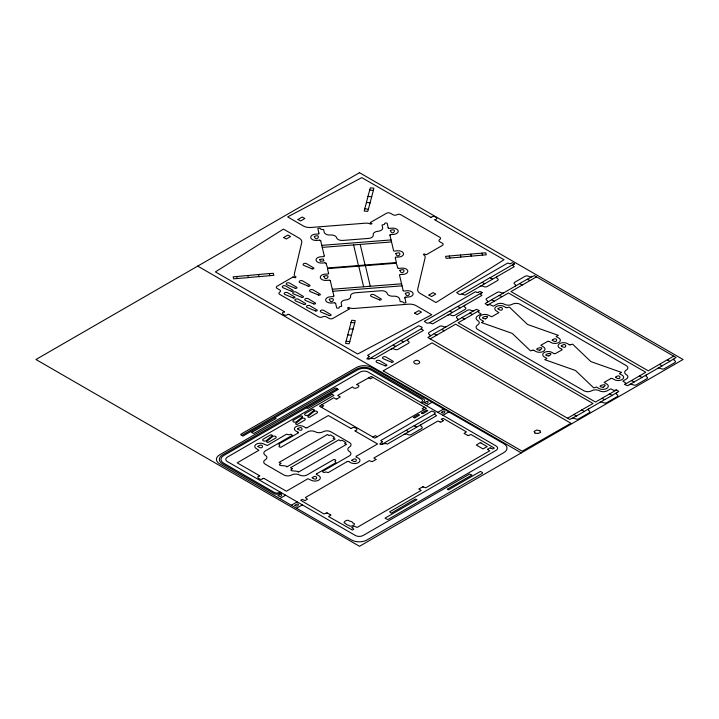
<?xml version="1.0" encoding="UTF-8"?>
<svg xmlns="http://www.w3.org/2000/svg" width="719" height="719" viewBox="0 0 719 719"><rect width="100%" height="100%" fill="white"/><g stroke="black" fill="none" stroke-linecap="round" stroke-linejoin="round"><path stroke-width="1.08" d="M306.393 407.808L338.361 389.365L336.609 388.359A1.285 0.737 0 0 0 334.802 388.359L219.619 454.857A10.983 6.336 0 0 0 219.619 463.827L351.492 539.969A10.983 6.336 0 0 0 367.023 539.969L482.206 473.462A1.285 0.737 0 0 0 482.206 472.419L480.463 471.412L449.213 489.45C448.728 490.61 446.175 488.839 448.054 488.776L471.925 474.998L469.525 474.064L363.14 535.484A5.491 3.173 0 0 1 355.375 535.484L227.384 461.589A5.491 3.173 0 0 1 227.384 457.104L333.904 395.36L332.151 394.3L308.065 408.41L306.393 407.826L223.69 455.567A9.338 5.393 0 0 0 223.69 463.189L274.307 492.416A3.658 2.112 0 0 0 278.702 492.758L280.401 492.2M481.721 322.543L483.608 321.294L481.029 319.838A5.491 3.173 0 0 1 481.029 315.353A5.491 3.173 0 0 1 488.794 315.353L491.697 316.809L498.914 312.621L496.371 310.976A5.491 3.173 0 0 1 496.371 306.501A5.491 3.173 0 0 1 504.136 306.501L505.915 307.57M545.011 359.653L546.898 358.368L544.319 356.948A5.491 3.173 0 0 1 544.319 352.463A5.491 3.173 0 0 1 552.084 352.463L553.855 353.532M558.043 335.378L556.173 336.609L558.753 338.029A5.491 3.173 0 0 1 558.753 342.514A5.491 3.173 0 0 1 550.988 342.514L549.226 341.453M621.351 372.451L619.463 373.709L622.043 375.138A5.491 3.173 0 0 1 622.043 379.614A5.491 3.173 0 0 1 614.278 379.614L612.516 378.562M330.416 280.653L329.329 280.095M287.861 314.338L288.948 314.338M431.58 217.318L430.501 217.309M443.371 420.696L440.891 422.197L440.073 421.972M487.536 449.294L489.999 447.784L490.852 448.054M364.758 208.789L364.227 211.053L367.715 211.359L368.479 209.013M366.384 202.911L364.785 208.492M366.366 202.542L368.047 196.404M369.611 190.175L370.357 187.866L373.835 188.171L373.323 190.436M370.051 202.839L371.759 196.611M346.136 341.21L345.605 343.466L349.092 343.772L349.856 341.435M347.726 334.982L349.407 328.808M350.98 322.606L351.735 320.27L355.213 320.575L354.701 322.858M353.128 329.032L351.42 335.261L347.96 334.856M534.208 431.427L536.608 430.025L539.969 430.717M534.927 432.982L534.208 431.526M539.942 430.852L540.643 432.434L537.65 433.548M284.58 311.974C279.314 312.145 285.254 317.304 287.861 314.419M434.842 219.708C440.136 218.936 433.494 214.523 431.589 217.21M393.437 250.509L394.048 251.138L397.31 250.769A5.491 3.173 0 0 1 403.494 253.483A5.491 3.173 0 0 1 398.793 257.051L395.468 257.195L395.297 258.013M403.026 290.494L403.629 291.132L406.9 290.755A5.491 3.173 0 0 1 413.083 293.469A5.491 3.173 0 0 1 408.383 297.037L405.723 297.19M307.103 427.805L305.62 427.832M507.497 307.642L505.951 307.642M532.276 350.225L533.822 350.225M547.626 341.363L549.172 341.363M555.428 353.64L553.9 353.604M570.769 344.778L569.286 344.814M610.925 378.473L612.462 378.473M347.25 461.49L348.796 461.49M478.27 292.471L477.227 292.489M510.625 263.702L509.591 263.72M326.264 512.962L327.325 512.962M375.956 459.567L372.514 461.454M419.033 488.884L422.484 486.997M468.725 435.48L467.665 435.489M369.242 356.66C362.358 361.612 372.649 356.849 374.096 358.925L423.41 330.425L421.738 329.176A1.285 0.737 0 0 1 421.738 328.125A1.285 0.737 0 0 0 421.738 327.082L418.737 325.752L367.589 355.312L369.251 356.48M382.391 441.888C374.869 447.146 386.184 441.96 387.244 444.171L436.559 415.672L434.887 414.423A1.285 0.737 0 0 1 434.887 413.371A1.285 0.737 0 0 0 434.887 412.329L431.849 411.025L380.737 440.558L382.391 441.727M330.785 515.137L328.547 516.557L352.463 530.092L353.865 529.139L351.753 527.584L354.341 526.209L357.136 527.413L421.154 490.403L419.051 489.082M372.487 461.58L371.435 461.562M422.502 486.88L423.563 486.889M464.204 433.323L466.451 431.894L443.183 418.404L441.169 419.15L443.38 420.624M326.156 263.289L325.069 262.723M292.831 277.013L293.873 277.013M426.619 254.625L425.576 254.625M370.321 222.522L386.543 213.255A2.741 1.582 0 0 1 390.426 213.255L393.014 214.747A2.741 1.582 0 0 0 396.897 214.747A2.741 1.582 0 0 1 400.78 214.747L439.74 237.234A2.741 1.582 0 0 1 439.74 239.481A2.741 1.582 0 0 0 439.74 241.719L442.329 243.211A2.741 1.582 0 0 1 442.329 245.458L426.646 254.508M349.119 309.134L332.897 318.382A2.741 1.582 0 0 1 329.014 318.382L326.426 316.89A2.741 1.582 0 0 0 322.543 316.89A2.741 1.582 0 0 1 318.661 316.89L279.709 294.395A2.741 1.582 0 0 1 279.709 292.157A2.741 1.582 0 0 0 279.709 289.91L277.121 288.418A2.741 1.582 0 0 1 277.121 286.18L292.804 277.121M320.809 240.703L319.739 240.101M335.719 303.31L334.542 302.744M388.116 227.887L388.718 228.525L391.99 228.148A5.491 3.173 0 0 1 398.164 230.862A5.491 3.173 0 0 1 393.464 234.43L390.732 234.565M397.706 267.872L398.308 268.511L401.579 268.142A5.491 3.173 0 0 1 407.754 270.856A5.491 3.173 0 0 1 403.053 274.424L399.728 274.568L399.557 275.377M263.136 478.396L264.161 478.387M351.582 428.38L350.584 428.389M259.703 476.041C254.544 476.454 261.096 481.335 263.109 478.486M355.033 430.717C360.273 429.944 353.496 425.576 351.627 428.272M482.485 255.137L481.955 253.133L485.765 252.791L486.296 254.805L472.212 256.045C471.296 257.043 469.884 253.564 471.682 254.032L481.937 253.124M491.715 299.661L499.022 295.545M519.666 283.529L526.973 279.403M641.887 377.556L634.589 381.663M669.811 361.441L662.541 365.522M437.035 335.027L430.133 338.91M441.439 329.41L444.432 330.65L455.63 324.188L593.013 403.503L581.32 410.154M444.378 330.794L437.089 334.892M462.056 317.51L469.354 313.385M465.004 318.885L458.12 322.75L595.503 402.065L601.884 398.38L604.886 399.62M472.356 314.625L465.058 318.751M573.96 414.405L581.267 410.288M584.25 411.547L576.962 415.645M601.929 398.263L609.227 394.138M609.272 394.021L612.273 395.261L618.78 391.469L617.109 390.228A1.285 0.737 0 0 0 615.302 390.228A1.285 0.737 0 0 1 613.487 390.219L610.728 388.826L607.213 390.785A5.491 3.173 0 0 1 599.448 390.785A5.491 3.173 0 0 0 591.674 390.777A5.491 3.173 0 0 1 583.909 390.777L477.668 329.446A5.491 3.173 0 0 1 477.668 324.961A5.491 3.173 0 0 0 477.668 320.476A5.491 3.173 0 0 1 477.668 315.992L481.056 313.933L478.638 312.37A1.285 0.737 0 0 1 478.638 311.318A1.285 0.737 0 0 0 478.629 310.275L476.382 309.341L469.426 313.241M434.087 333.652L441.394 329.536M576.881 415.816L569.619 419.438L427.877 337.508L434.051 333.769L436.568 335.207M612.229 395.387L604.922 399.503M368.029 196.125L369.611 190.472M373.314 190.697L371.759 196.368M370.033 203.1L368.479 208.771M349.398 328.547L350.989 322.894M354.683 323.119L353.128 328.79M346.127 340.95L347.699 335.279M351.42 335.503L349.856 341.192M499.058 295.419L502.042 296.588M527.018 279.287L530.002 280.455M634.535 381.798L627.552 385.717L625.305 384.782A1.285 0.737 0 0 1 625.305 383.73A1.285 0.737 0 0 0 625.305 382.688L622.879 381.124L626.276 379.066A5.491 3.173 0 0 0 626.276 374.581A5.491 3.173 0 0 1 626.276 370.096A5.491 3.173 0 0 0 626.276 365.612L520.017 304.272A5.491 3.173 0 0 0 512.252 304.272A5.491 3.173 0 0 1 504.486 304.272A5.491 3.173 0 0 0 496.721 304.272L493.216 306.222L490.448 304.829A1.285 0.737 0 0 0 488.632 304.829A1.285 0.737 0 0 1 486.826 304.829L485.154 303.58L491.67 299.787L493.611 300.901M662.469 365.683L641.932 377.421L639.991 376.298M307.166 427.697L328.349 415.546L350.53 428.218M347.205 461.571L328.188 472.599L326.866 472.239A1.285 0.737 0 0 0 325.051 472.239A1.285 0.737 0 0 1 323.235 472.239L322.436 471.448L349.317 455.909A5.491 3.173 0 0 0 349.38 451.469A5.491 3.173 0 0 1 349.443 447.02A5.491 3.173 0 0 0 349.443 442.536L330.812 431.777A5.491 3.173 0 0 0 323.047 431.777A5.491 3.173 0 0 1 315.344 431.813A5.491 3.173 0 0 0 307.642 431.849L280.85 447.317L279.367 446.912A1.285 0.737 0 0 1 279.367 445.861A1.285 0.737 0 0 0 279.367 444.818L278.72 444.072L298.367 432.91L297.981 432.155M507.542 307.57L509.304 307.04L527.108 324.053A3.658 2.112 0 0 0 528.348 324.763L558.052 335.252M532.24 350.306L530.514 350.863L512.665 333.823A3.658 2.112 0 0 0 511.425 333.104L481.748 322.669M547.572 341.453L540.859 345.246L543.402 346.891A5.491 3.173 0 0 1 543.402 351.375A5.491 3.173 0 0 1 535.637 351.375L533.884 350.333M555.49 353.532L562.087 349.865L561.647 349.137M570.832 344.671L572.594 344.14L590.407 361.154A3.658 2.112 0 0 0 591.647 361.873L621.342 372.361M610.88 378.545L604.131 382.391L606.701 383.991A5.491 3.173 0 0 1 606.701 388.476A5.491 3.173 0 0 1 598.936 388.476L596.473 386.993L593.786 387.954L575.964 370.923A3.658 2.112 0 0 0 574.724 370.213L545.038 359.761M247.956 275.503L237.728 276.429C236.138 275.898 236.955 279.26 238.259 278.433L248.271 277.642L247.974 275.512L258.804 274.478L269.203 273.571L269.993 275.656L273.849 275.305L273.319 273.292L269.481 273.633M460.475 255.02L450.202 255.928C448.377 255.47 449.824 258.858 450.687 257.968L460.726 257.15L460.511 255.038L470.918 254.104M421.046 402.631L422.008 401.651A3.658 2.112 0 0 0 421.415 399.108L370.806 369.89A9.338 5.393 0 0 0 357.604 369.89L242.941 436.091L241.189 435.076A1.285 0.737 0 0 1 241.189 434.033L356.372 367.535A10.983 6.336 0 0 1 371.903 367.535L503.785 443.668A10.983 6.336 0 0 1 503.785 452.637L388.602 519.136A1.285 0.737 0 0 1 386.786 519.136L385.042 518.129L416.993 499.633L415.339 499.085L391.253 513.195L389.635 511.82L496.02 450.4A5.491 3.173 0 0 0 496.02 445.915L368.02 372.02A5.491 3.173 0 0 0 360.255 372.02L253.87 433.431L251.479 432.505L276.024 418.503L274.955 417.64M422.251 403.323L424.066 401.49A3.658 2.112 0 0 0 423.473 398.946L371.966 369.215A10.983 6.336 0 0 0 356.435 369.215L241.773 435.417M258.445 274.604L259.217 276.671L269.976 275.665M461.005 257.034L471.448 256.108M369.674 190.122L373.26 190.373M349.713 341.552L346.225 341.282M352.966 329.158L349.497 328.88M510.634 263.54L512.422 262.678L514.633 263.855L512.629 265.338L514.256 266.677L464.995 295.123L462.668 294.224A1.285 0.737 0 0 0 460.861 294.224A1.285 0.737 0 0 1 459.046 294.224L456.664 292.57L507.776 263.028L509.555 263.603M461.931 294.017L489.765 277.813L490.664 277.911M490.151 277.723L514.409 263.72M478.279 292.3L480.067 291.438L482.278 292.624L480.265 294.107L481.919 295.41L432.64 323.883L430.313 322.984A1.285 0.737 0 0 0 428.497 322.984A1.285 0.737 0 0 1 426.691 322.984L424.309 321.33L475.412 291.788L477.2 292.372M429.576 322.777L457.41 306.573L458.309 306.68M457.796 306.483L482.045 292.48M368.91 359.042L400.699 340.563L401.588 340.662M401.085 340.464L421.379 328.754M337.193 388.691L222.531 454.893A10.983 6.336 0 0 0 222.531 463.863L274.029 493.594A3.658 2.112 0 0 0 278.433 493.944L281.614 492.892M499.57 295.23L519.63 283.646L521.572 284.769M527.53 279.089L534.28 275.593L676.049 357.514L669.892 361.28L667.951 360.165M441.942 329.212L462.011 317.627L464.528 319.065M487.617 305.045L508.468 293.001L645.779 372.28L624.928 384.323M536.455 276.851L510.957 291.563L648.277 370.842L667.007 359.94L667.924 360.075M478.998 310.698L472.401 314.509L469.956 313.071M321.249 407.278L323.739 405.84L321.735 404.68M373.017 377.385L370.528 378.823L368.523 377.673M426.223 405.615L432.047 402.254M372.891 437.089L375.381 435.651L377.385 436.81M424.659 407.206L422.161 408.644L424.174 409.794M279.754 498.546L285.578 495.184M382.05 444.288L413.838 425.81L414.737 425.909M414.225 425.711L434.528 414M437.817 412.311L443.641 408.949M442.994 415.303L448.818 411.942M291.357 505.241L297.181 501.88M296.534 508.234L302.357 504.873M326.255 513.078L323.99 513.977L300.686 500.28L302.384 499.417L305.063 500.631L307.453 499.157L305.368 497.53L369.251 460.645L371.417 461.445M468.743 435.372L470.999 434.474L494.33 448.072L492.668 449.033L490.834 448.108M667.322 359.851L673.766 356.121M567.516 418.224L573.924 414.53L576.44 415.968M609.775 393.823L616.381 390.013M604.373 399.818L584.304 411.403L581.86 409.974M366.438 202.497L369.997 202.785M319.56 240.173L316.935 240.434A5.491 3.173 0 0 1 310.752 237.719A5.491 3.173 0 0 1 315.452 234.151L318.778 234.008L318.966 233.208M334.47 302.78L331.845 303.041A5.491 3.173 0 0 1 325.662 300.326A5.491 3.173 0 0 1 330.372 296.758L333.688 296.614L333.877 295.824M329.032 280.203L326.525 280.428A5.491 3.173 0 0 1 320.341 277.714A5.491 3.173 0 0 1 325.042 274.146L328.367 274.002L328.538 273.184M371.534 196.763L368.092 196.44M368.254 209.166L364.785 208.816M351.151 322.489L354.665 322.822M316.639 473.74L316.279 474.414L318.742 475.654A5.491 3.173 0 0 1 318.742 480.139A5.491 3.173 0 0 1 310.976 480.139L307.948 478.719L286.387 491.221L264.197 478.539M356.273 456.241L355.914 456.907L358.377 458.156A5.491 3.173 0 0 1 358.377 462.641A5.491 3.173 0 0 1 350.611 462.641L348.85 461.58M324.79 262.821L322.256 263.055A5.491 3.173 0 0 1 316.081 260.341A5.491 3.173 0 0 1 320.782 256.773L324.107 256.629L324.278 255.82M356.444 456.206L377.565 443.956L355.06 430.987M316.782 473.713L336.016 462.685L335.369 461.949A1.285 0.737 0 0 1 335.369 460.897A1.285 0.737 0 0 0 335.369 459.854L333.886 459.441L307.094 474.908A5.491 3.173 0 0 1 299.392 474.944A5.491 3.173 0 0 0 291.689 474.989A5.491 3.173 0 0 1 283.924 474.989L265.293 464.222A5.491 3.173 0 0 1 265.293 459.747A5.491 3.173 0 0 0 265.356 455.298A5.491 3.173 0 0 1 265.419 450.849L292.3 435.31L291.501 434.528A1.285 0.737 0 0 0 289.685 434.528A1.285 0.737 0 0 1 287.87 434.528L286.513 434.186L267.207 445.519L264.125 444.126A5.491 3.173 0 0 0 256.359 444.126A5.491 3.173 0 0 0 256.359 448.611L258.903 450.247L237.18 462.838L259.703 475.807M639.326 375.992L639.973 376.217M449.438 255.991L445.6 256.332L446.131 258.337L449.986 258.013M236.964 276.491L233.145 276.833L233.675 278.837L237.495 278.505M248.531 277.534L258.975 276.617M321.788 245.368L391.064 239.93M322.265 247.381L391.54 241.944M332.295 289.254L401.57 283.816M332.771 291.267L402.047 285.829M522.165 285.084L521.635 284.913M494.214 301.225L493.656 301.018M662.019 365.836L659.53 364.488M395.648 346.486L395.135 346.288M408.796 431.733L408.311 431.562M634.032 381.978L631.57 380.63M484.723 283.735L484.22 283.556M452.359 312.495L451.865 312.316M537.623 433.458L534.936 433.099M390.812 234.583L389.806 234.745L389.878 235.293M405.804 297.208L404.716 297.351L404.878 297.999M561.764 349.155L559.67 348.086A5.491 3.173 0 0 1 559.67 343.601A5.491 3.173 0 0 1 567.435 343.601L569.205 344.671M298.097 432.182L295.994 431.103A5.491 3.173 0 0 1 295.994 426.619A5.491 3.173 0 0 1 303.76 426.619L305.539 427.697M430.51 217.192L361.792 177.629L287.663 216.913L303.328 225.955A9.149 5.285 0 0 0 311.03 227.456L365.54 223.178A6.147 3.55 0 0 1 370.716 224.184L372.038 223.699L370.339 222.755M490.709 278.037L492.605 279.035M484.166 283.421L482.305 282.459M425.549 254.499L424.111 253.834L423.392 254.598A6.147 3.55 0 0 1 425.136 257.582L417.73 289.056A9.149 5.285 0 0 0 420.327 293.505L435.984 302.546L504.037 259.748L434.869 219.879M458.345 306.797L460.25 307.795M451.811 312.181L449.932 311.21M293.9 277.139L295.338 277.804L296.057 277.04A6.147 3.55 0 0 1 294.314 274.047L301.719 242.582A9.149 5.285 0 0 0 299.122 238.133L283.457 229.091L215.412 271.89L284.607 311.803M401.633 340.788L403.53 341.786M395.099 346.163L393.194 345.165M288.939 314.446L357.649 354.009L431.777 314.724L416.121 305.683A9.149 5.285 0 0 0 408.419 304.182L353.901 308.46A6.147 3.55 0 0 1 348.733 307.453L347.412 307.966L349.128 308.909M197.725 266.102L521.275 452.898M467.647 435.372L464.231 433.53M440.073 421.864L437.862 421.028L373.862 458.012L375.956 459.396M414.782 426.034L416.678 427.032M408.248 431.409L406.37 430.438M423.572 486.997L425.747 487.806L489.765 450.795L487.545 449.384M327.343 513.069L330.794 514.957M397.76 267.63L396.277 263.226L327.936 268.582L327.505 268.906L328.484 273.067M399.611 275.503L403.089 290.251M404.941 298.115L405.992 302.618L404.698 302.978A1.285 0.737 0 0 1 403.26 302.348A1.285 0.737 0 0 0 401.813 301.71L400.222 301.576L399.584 298.906A5.491 3.173 0 0 0 393.401 296.192A5.491 3.173 0 0 1 387.226 293.469A5.491 3.173 0 0 0 381.043 290.755L355.285 292.777A5.491 3.173 0 0 0 350.584 296.345A5.491 3.173 0 0 1 345.884 299.913A5.491 3.173 0 0 0 341.183 303.481L341.786 306.222L340.33 306.537A1.285 0.737 0 0 0 339.233 307.373A1.285 0.737 0 0 1 338.137 308.199L336.726 308.056L335.656 303.553M388.179 227.644L387.11 223.142L385.699 222.989A1.285 0.737 0 0 0 384.602 223.825A1.285 0.737 0 0 1 383.506 224.661L382.032 225.002L382.652 227.707A5.491 3.173 0 0 1 377.951 231.275A5.491 3.173 0 0 0 373.251 234.843A5.491 3.173 0 0 1 368.55 238.42L342.792 240.434A5.491 3.173 0 0 1 336.609 237.719A5.491 3.173 0 0 0 330.434 235.005A5.491 3.173 0 0 1 324.251 232.291L323.595 229.586L322.022 229.478A1.285 0.737 0 0 1 320.575 228.849A1.285 0.737 0 0 0 319.137 228.211L317.843 228.579L318.894 233.073M390.031 235.508L393.5 250.257M395.351 258.13L396.331 262.282L395.899 262.606L327.612 267.971L326.075 263.567M365.387 265.644L370.24 286.27M360.21 244.406L365.072 265.032M358.763 266.165L363.625 286.791M353.595 244.918L358.448 265.554M330.336 280.931L333.805 295.689M320.746 240.946L324.224 255.694M464.932 305.242A2.436 1.402 0 0 0 464.932 307.229L465.13 307.346A2.436 1.402 0 0 1 465.13 309.332L454.803 315.29A2.436 1.411 0 0 1 451.262 315.237A2.436 1.411 0 0 0 447.721 315.174M497.287 276.482A2.436 1.402 0 0 0 497.287 278.469L497.485 278.586A2.436 1.402 0 0 1 497.485 280.572L487.158 286.53A2.436 1.411 0 0 1 483.617 286.468A2.436 1.411 0 0 0 480.076 286.414M421.361 424.471A2.436 1.411 0 0 0 421.46 426.52A2.436 1.411 0 0 1 421.559 428.56L411.241 434.528A2.436 1.402 0 0 1 407.799 434.528L407.592 434.411A2.436 1.402 0 0 0 404.15 434.411M408.212 339.224A2.436 1.411 0 0 0 408.311 341.273A2.436 1.411 0 0 1 408.419 343.314L398.092 349.281A2.436 1.402 0 0 1 394.65 349.281L394.452 349.164A2.436 1.402 0 0 0 391.01 349.164M429.405 336.456A2.436 1.411 0 0 0 429.306 334.407A2.436 1.411 0 0 1 429.198 332.367L439.525 326.408A2.436 1.402 0 0 1 442.967 326.408L443.174 326.516A2.436 1.402 0 0 0 446.607 326.516M457.347 320.323A2.436 1.411 0 0 0 457.248 318.274A2.436 1.411 0 0 1 457.149 316.234L467.467 310.275A2.436 1.402 0 0 1 470.909 310.275L471.116 310.383A2.436 1.402 0 0 0 474.558 310.383M588.933 408.734A2.436 1.402 0 0 0 588.969 410.702L589.176 410.819A2.436 1.402 0 0 1 589.176 412.805L578.849 418.764A2.436 1.411 0 0 1 575.308 418.71A2.436 1.411 0 0 0 571.767 418.647M616.875 392.601A2.436 1.402 0 0 0 616.92 394.569L617.118 394.686A2.436 1.402 0 0 1 617.118 396.672L606.791 402.631A2.436 1.411 0 0 1 603.25 402.568A2.436 1.411 0 0 0 599.709 402.514M487.06 302.456A2.436 1.402 0 0 0 487.015 300.488L486.817 300.371A2.436 1.402 0 0 1 486.817 298.385L497.144 292.426A2.436 1.411 0 0 1 500.685 292.48A2.436 1.411 0 0 0 504.226 292.543M515.011 286.315A2.436 1.402 0 0 0 514.975 284.347L514.777 284.23A2.436 1.402 0 0 1 514.777 282.243L525.095 276.285A2.436 1.411 0 0 1 528.636 276.339A2.436 1.411 0 0 0 532.186 276.402M646.588 374.734A2.436 1.411 0 0 0 646.687 376.774A2.436 1.411 0 0 1 646.785 378.823L636.468 384.782A2.436 1.402 0 0 1 633.026 384.782L632.819 384.665A2.436 1.402 0 0 0 629.377 384.665M674.548 358.592A2.436 1.411 0 0 0 674.647 360.632A2.436 1.411 0 0 1 674.746 362.682L664.419 368.64A2.436 1.402 0 0 1 660.977 368.64L660.779 368.523A2.436 1.402 0 0 0 657.373 368.505M283.663 237.549L286.315 239.005L290.521 236.497L287.87 235.068L283.672 237.513M297.999 219.52L300.65 220.985L304.865 218.468L302.205 217.039L298.008 219.493M414.584 313.133L417.236 314.598L421.442 312.082L418.844 310.644L414.602 313.071M428.928 295.105L431.58 296.57L435.786 294.062L433.135 292.624L428.928 295.078M280.868 463.369L279.026 462.452L327.424 434.51L328.88 435.561L330.506 434.95L334.299 437.179L333.077 438.32L335.189 438.994L286.791 466.937C287.555 464.878 275.386 466.712 280.859 463.422M292.354 468.653L290.512 467.736L338.919 439.794L340.375 440.846L341.992 440.235L345.785 442.464L344.572 443.605L346.684 444.279L298.277 472.221C299.041 470.127 286.8 472.095 292.354 468.707M348.445 520.376L349.587 521.167A3.568 2.058 0 0 1 352.804 522.983C357.9 523.8 349.829 528.088 348.886 525.247A3.568 2.058 0 0 1 345.704 523.414C341.309 523.225 346.612 519.334 348.445 520.394M480.984 442.94L480.085 442.697L476.346 445.07L482.997 448.908L487.203 446.643L480.975 443.021M314.32 236.434C316.27 243.184 322.436 233.154 314.32 236.434M319.739 259.46L320.359 261.321L323.918 260.898L323.298 259.002L319.739 259.46M323.874 276.303C325.626 282.935 332.232 273.229 323.883 276.267M329.293 299.329C331.414 306.123 337.301 295.994 329.302 299.293M390.354 230.466C392.349 237.198 398.488 227.231 390.363 230.439M395.774 253.492C397.607 260.161 404.051 250.374 395.783 253.465M399.908 270.335C401.642 276.95 408.239 267.297 399.926 270.272M405.327 293.361C407.376 300.129 413.344 290.081 405.345 293.298M257.932 446.445C263.855 451.298 264.116 441.7 257.941 446.409M278.145 495.634C282.288 498.779 283.223 491.275 278.145 495.634M297.567 428.937C303.688 433.755 303.364 424.219 297.585 428.884M294.916 505.322C298.385 508.495 300.659 501.089 294.925 505.286M312.19 477.767C318.778 482.584 317.412 472.94 312.19 477.767M336.941 398.892L340.267 396.996L337.687 395.468L352.571 386.876C354.161 390.777 363.14 385.393 356.453 384.638L371.274 376.405L426.43 408.392L374.779 438.114L319.47 406.154L333.805 397.715L336.088 399.153L336.914 398.973M351.825 460.268C357.801 465.094 357.765 455.558 351.834 460.232M424.605 402.703C428.569 405.858 429.872 398.344 424.605 402.703M441.385 412.391C445.555 415.528 446.436 408.041 441.385 412.391M485.631 318.823C475.762 318.14 493.135 313.592 485.631 318.85M497.943 308.811C504.172 313.637 503.633 304.056 497.952 308.784M539.897 350.153C530.011 349.542 547.168 344.904 539.888 350.18M548.93 355.932C538.98 355.123 556.641 350.809 548.93 355.932M552.201 340.141C558.375 344.985 557.854 335.351 552.201 340.141M561.233 345.92C567.21 350.746 567.318 341.21 561.251 345.857M603.187 387.253C593.247 386.337 610.898 382.229 603.187 387.253M615.5 377.25C621.692 382.068 621.108 372.514 615.5 377.214M383.227 370.86L522.165 451.208L570.94 423.257L432.011 342.873L383.254 370.788M415.456 360.605C411.681 361.199 414.638 364.973 417.892 363.94C422.511 362.538 417.451 359.23 415.465 360.57M413.38 417.424L414.755 418.018L419.644 415.007L418.278 414.504L413.38 417.424M421.568 413.101L422.943 413.695L427.814 410.648L426.466 410.181L421.568 413.101M272.097 435.858L266.381 440.594A2.031 1.177 0 0 1 263.406 440.819A2.031 1.177 0 0 1 263.271 439.093L270.344 435.013A1.15 0.665 0 0 1 271.89 434.968A1.15 0.665 0 0 1 272.097 435.858M272.537 436.604L266.821 441.34A1.15 0.665 0 0 0 267.019 442.23A1.15 0.665 0 0 0 268.564 442.185L275.638 438.105A2.031 1.177 0 0 0 275.503 436.37A2.031 1.177 0 0 0 272.537 436.604M302.259 416.957L296.543 421.694A2.031 1.177 0 0 1 293.568 421.927A2.031 1.177 0 0 1 293.442 420.193L300.506 416.112A1.15 0.665 0 0 1 302.052 416.076A1.15 0.665 0 0 1 302.259 416.957M301.558 418.647L295.842 423.392A1.15 0.665 0 0 0 296.048 424.273A1.15 0.665 0 0 0 297.594 424.237L304.658 420.148A2.031 1.177 0 0 0 304.532 418.422A2.031 1.177 0 0 0 301.558 418.647M314.023 410.288L308.307 415.025A2.031 1.177 0 0 1 305.332 415.258A2.031 1.177 0 0 1 305.207 413.524L312.28 409.444A1.15 0.665 0 0 1 313.826 409.408A1.15 0.665 0 0 1 314.023 410.288M313.826 411.565L308.109 416.301A1.15 0.665 0 0 0 308.316 417.191A1.15 0.665 0 0 0 309.862 417.155L316.926 413.066A2.031 1.177 0 0 0 316.8 411.34A2.031 1.177 0 0 0 313.826 411.565M359.5 172.704L35.95 359.5L359.5 546.296L683.05 359.5L359.5 172.704M312.055 268.834L303.948 265.455A2.031 1.177 0 0 1 303.598 263.738A2.031 1.177 0 0 1 306.6 263.684L313.556 267.836A1.15 0.665 0 0 1 313.592 268.726A1.15 0.665 0 0 1 312.055 268.834M379.497 299.868L371.39 296.489A2.031 1.177 0 0 1 371.04 294.772A2.031 1.177 0 0 1 374.042 294.718L380.998 298.87A1.15 0.665 0 0 1 381.034 299.76A1.15 0.665 0 0 1 379.497 299.868M308.163 286.09L300.057 282.72A2.031 1.177 0 0 1 299.706 280.994A2.031 1.177 0 0 1 302.708 280.949L309.664 285.092A1.15 0.665 0 0 1 309.7 285.991A1.15 0.665 0 0 1 308.163 286.09M318.526 295.033L310.41 291.653A2.031 1.177 0 0 1 310.069 289.928A2.031 1.177 0 0 1 313.062 289.883L320.018 294.035A1.15 0.665 0 0 1 320.063 294.925A1.15 0.665 0 0 1 318.526 295.033M295.176 288.247L287.07 284.868A2.031 1.177 0 0 1 286.719 283.142A2.031 1.177 0 0 1 289.721 283.097L296.677 287.249A1.15 0.665 0 0 1 296.713 288.139A1.15 0.665 0 0 1 295.176 288.247M291.24 291.177L283.133 287.798A2.031 1.177 0 0 1 282.783 286.081A2.031 1.177 0 0 1 285.785 286.027L292.741 290.179A1.15 0.665 0 0 1 292.777 291.078A1.15 0.665 0 0 1 291.24 291.177M301.656 297.289L293.541 293.909A2.031 1.177 0 0 1 293.19 292.193A2.031 1.177 0 0 1 296.192 292.148L303.148 296.291A1.15 0.665 0 0 1 303.193 297.19A1.15 0.665 0 0 1 301.656 297.289M313.736 303.903L305.62 300.524A2.031 1.177 0 0 1 305.278 298.807A2.031 1.177 0 0 1 308.271 298.753L315.228 302.906A1.15 0.665 0 0 1 315.273 303.804A1.15 0.665 0 0 1 313.736 303.903M293.118 297.9L285.012 294.52A2.031 1.177 0 0 1 284.661 292.804A2.031 1.177 0 0 1 287.663 292.75L294.61 296.902A1.15 0.665 0 0 1 294.655 297.792A1.15 0.665 0 0 1 293.118 297.9M303.858 304.398L295.752 301.018A2.031 1.177 0 0 1 295.401 299.302A2.031 1.177 0 0 1 298.394 299.257L305.35 303.4A1.15 0.665 0 0 1 305.395 304.299A1.15 0.665 0 0 1 303.858 304.398M329.266 315.542L321.159 312.163A2.031 1.177 0 0 1 320.809 310.446A2.031 1.177 0 0 1 323.811 310.401L330.767 314.545A1.15 0.665 0 0 1 330.803 315.443A1.15 0.665 0 0 1 329.266 315.542M315.416 310.905L307.31 307.525A2.031 1.177 0 0 1 306.959 305.8A2.031 1.177 0 0 1 309.961 305.755L316.917 309.907A1.15 0.665 0 0 1 316.953 310.797A1.15 0.665 0 0 1 315.416 310.905M391.478 362.169L383.362 358.79A2.031 1.177 0 0 1 383.011 357.073A2.031 1.177 0 0 1 386.013 357.019L392.969 361.172A1.15 0.665 0 0 1 393.014 362.07A1.15 0.665 0 0 1 391.478 362.169M385.051 365.791L376.936 362.412A2.031 1.177 0 0 1 376.594 360.695A2.031 1.177 0 0 1 379.587 360.641L386.543 364.794A1.15 0.665 0 0 1 386.588 365.683A1.15 0.665 0 0 1 385.051 365.791"/></g></svg>
